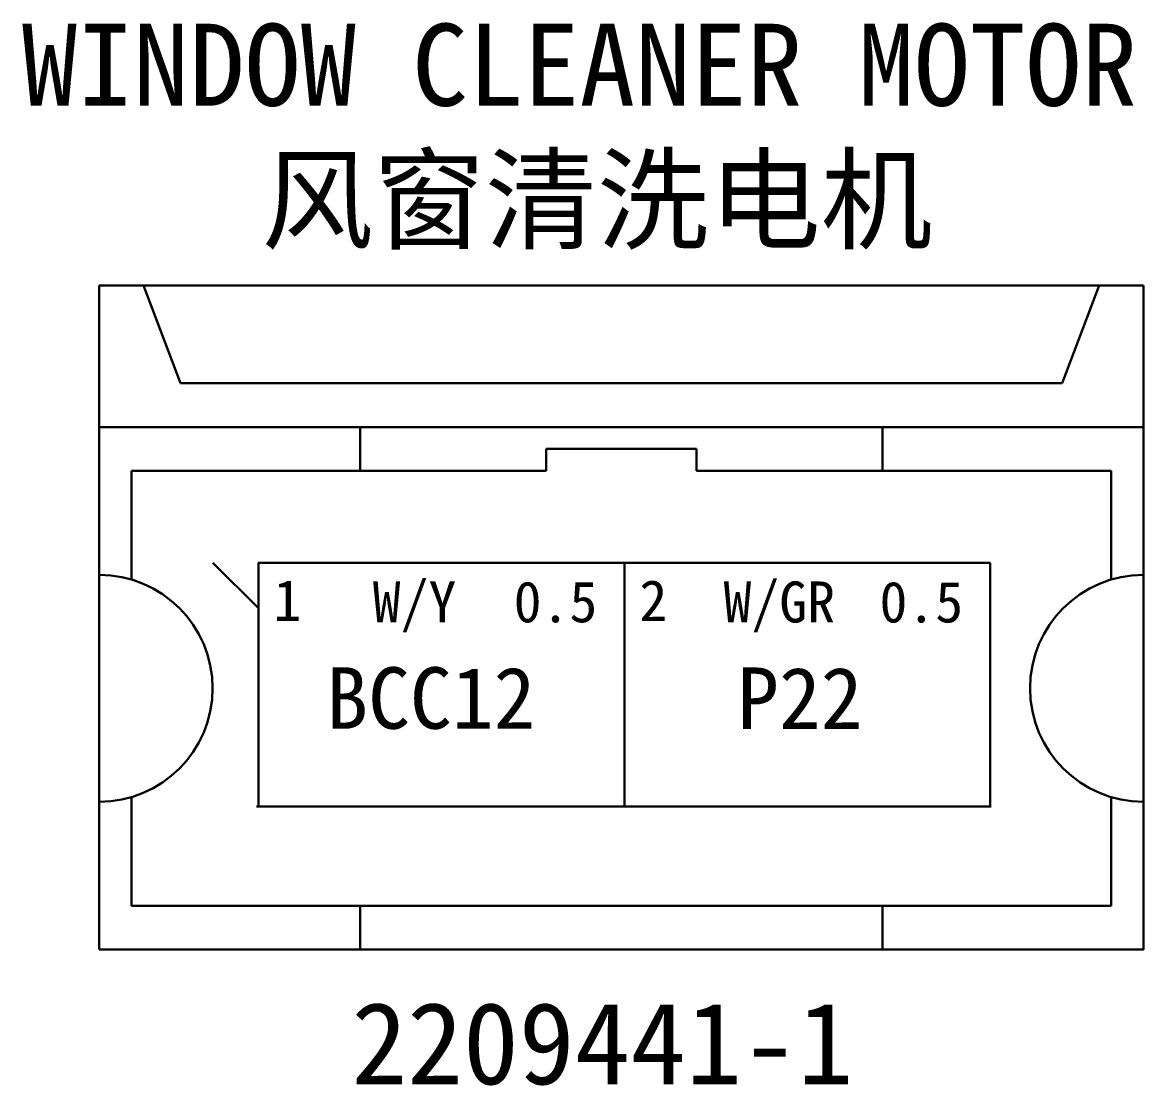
# Model space of a CAD drawing. Header units: millimetres. Extents: x 6 to 3615, y -854 to 0.
# Drawn here: x 2270.01 to 2307.4, y -353.31 to -317.84 of the extents above; entities that cross this region are included whole.
import ezdxf

# ---------------------------------------------------------------- set-up
doc = ezdxf.new("R2010")
doc.units = ezdxf.units.MM
doc.styles.add('4eff5b8b_Style', font='simfang.ttf')

msp = doc.modelspace()

# ---------------------------------------------------------------- linework, layer by layer
at = {"linetype": 'Continuous', "lineweight": 30}
for p, q in [((2307.396, -331.346), (2272.562, -331.346)), ((2272.562, -331.346), (2272.562, -348.763)), ((2307.396, -348.763), (2307.396, -331.346)), ((2272.562, -348.763), (2307.396, -348.763)), ((2272.562, -348.763), (2272.562, -348.763))]:
    msp.add_line(p, q, dxfattribs=at)
for points in [[(2272.562, -326.622), (2274.044, -326.622)], [(2272.562, -331.346), (2272.562, -326.622)], [(2274.044, -326.622), (2289.979, -326.622)], [(2274.044, -326.622), (2275.279, -329.872)], [(2305.914, -326.622), (2289.979, -326.622)], [(2305.914, -326.622), (2304.677, -329.872)], [(2307.396, -326.622), (2305.914, -326.622)], [(2307.396, -331.346), (2307.396, -326.622)], [(2275.279, -329.872), (2289.979, -329.872)], [(2304.677, -329.872), (2289.979, -329.872)], [(2281.271, -331.346), (2281.271, -332.797)], [(2298.688, -332.797), (2298.688, -331.346)], [(2287.469, -332.073), (2289.979, -332.073)], [(2287.469, -332.797), (2287.469, -332.073)], [(2292.49, -332.073), (2289.979, -332.073)], [(2292.49, -332.797), (2292.49, -332.073)], [(2281.271, -332.797), (2273.638, -332.797)], [(2273.638, -336.43), (2273.638, -332.797)], [(2281.271, -332.797), (2287.469, -332.797)], [(2292.49, -332.797), (2298.688, -332.797)], [(2298.688, -332.797), (2306.32, -332.797)], [(2306.32, -336.43), (2306.32, -332.797)], [(2276.352, -335.875), (2277.88, -337.383)], [(2277.872, -335.865), (2302.279, -335.865)], [(2277.88, -335.865), (2277.88, -343.997)], [(2290.081, -335.865), (2290.081, -344.034)], [(2302.279, -335.865), (2302.279, -344.034)], [(2302.279, -335.865), (2302.281, -335.865)], [(2273.638, -347.312), (2273.638, -343.68)], [(2306.32, -347.312), (2306.32, -343.68)], [(2277.815, -343.997), (2302.279, -343.997)], [(2281.271, -347.312), (2273.638, -347.312)], [(2281.271, -347.312), (2298.688, -347.312)], [(2281.271, -348.763), (2281.271, -347.312)], [(2298.688, -347.312), (2306.32, -347.312)], [(2298.688, -347.312), (2298.688, -348.763)]]:
    msp.add_lwpolyline(points, dxfattribs=at)
msp.add_lwpolyline([(2272.562, -348.763), (2307.396, -348.763), (2307.396, -331.346), (2272.562, -331.346), (2272.562, -348.763)], close=True, dxfattribs=at)
for centre, start, end in [((2272.562, -340.055), -90, 90), ((2307.396, -340.055), 90, -90)]:
    msp.add_arc(centre, 3.786, start, end, dxfattribs=at)

# ---------------------------------------------------------------- texts
at = {"linetype": 'Continuous', "style": '4eff5b8b_Style'}
for s, height, p in [('WINDOW CLEANER MOTOR', 2.73438, (2269.979, -320.622)), ('风窗清洗电机', 2.7344, (2277.979, -325.122)), ('1', 1.367, (2278.38, -337.807)), ('W/Y', 1.3672, (2281.688, -337.854)), ('0.5', 1.3672, (2286.388, -337.854)), ('2', 1.367, (2290.581, -337.812)), ('W/GR', 1.3672, (2293.388, -337.859)), ('0.5', 1.3672, (2298.589, -337.859)), ('BCC12', 2.0508, (2280.138, -341.404)), ('P22', 2.0508, (2293.839, -341.409)), ('2209441-1', 2.7344, (2280.979, -353.263))]:
    msp.add_text(s, height=height, dxfattribs=at).set_placement(p)

doc.saveas('drawing.dxf')
